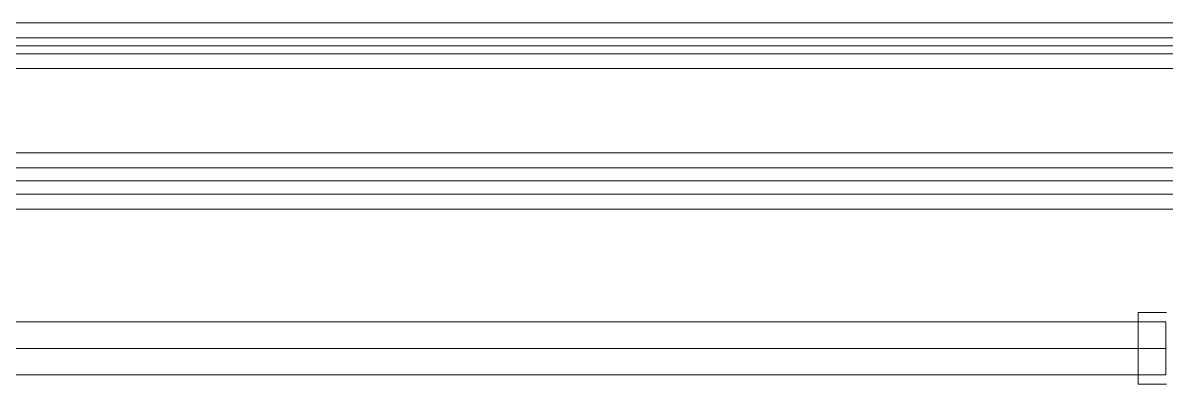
# Model space of a CAD drawing. Header units: millimetres. Extents: x -88595 to 880822, y -1054509 to -148035.
# Drawn here: x 399798 to 400486, y -279802 to -279585 of the extents above; entities that cross this region are included whole.
import ezdxf

# ---------------------------------------------------------------- set-up
doc = ezdxf.new("R2010")
doc.units = ezdxf.units.MM
for name, color, linetype, lineweight in [('Изоляция', 7, 'Continuous', 18), ('Трубопровод', 7, 'Continuous', 18), ('Трубопроводы', 7, 'Continuous', 18)]:
    doc.layers.add(name, color=color, linetype=linetype, lineweight=lineweight)

msp = doc.modelspace()

# ---------------------------------------------------------------- linework, layer by layer
at = {"layer": 'Изоляция', "color": 190, "true_color": 0x8000ff}
for p, q in [((404706.43, -279584.97), (399420.43, -279584.97)), ((399422.6, -279612.49), (404698.25, -279612.49))]:
    msp.add_line(p, q, dxfattribs=at)
at = {"layer": 'Изоляция', "color": 134, "true_color": 0x00a6a6}
for p, q in [((404742.43, -279663.04), (399458.43, -279663.04)), ((399465.78, -279696.92), (404735.08, -279696.92))]:
    msp.add_line(p, q, dxfattribs=at)
at = {"layer": 'Трубопровод', "color": 190, "linetype": 'Continuous', "true_color": 0x8000ff}
for p, q in [((404706.43, -279593.97), (399420.43, -279593.97)), ((399420.43, -279603.49), (404706.43, -279603.49))]:
    msp.add_line(p, q, dxfattribs=at)
at = {"layer": 'Трубопровод', "color": 190, "true_color": 0x8000ff}
msp.add_line((399420.43, -279598.73), (404706.43, -279598.73), dxfattribs=at)
msp.add_line((399420.43, -279598.73), (404706.43, -279598.73), dxfattribs=at)
at = {"layer": 'Трубопровод', "color": 134, "linetype": 'Continuous', "true_color": 0x00a6a6}
for p, q in [((404742.43, -279672.04), (399458.43, -279672.04)), ((399458.43, -279687.92), (404742.43, -279687.92))]:
    msp.add_line(p, q, dxfattribs=at)
at = {"layer": 'Трубопровод', "color": 134, "true_color": 0x00a6a6}
msp.add_line((399458.43, -279679.98), (404742.43, -279679.98), dxfattribs=at)
msp.add_line((399458.43, -279679.98), (404742.43, -279679.98), dxfattribs=at)
at = {"layer": 'Трубопровод', "color": 24, "linetype": 'Continuous', "true_color": 0xa52900}
for p, q in [((400485.68, -279764.7), (399465.76, -279764.7)), ((400485.68, -279796.7), (400485.68, -279764.7)), ((399465.76, -279796.7), (400485.68, -279796.7))]:
    msp.add_line(p, q, dxfattribs=at)
at = {"layer": 'Трубопровод', "color": 24, "true_color": 0xa52900}
msp.add_line((399465.76, -279780.7), (400485.68, -279780.7), dxfattribs=at)
msp.add_line((399465.76, -279780.7), (400485.68, -279780.7), dxfattribs=at)
at = {"layer": 'Трубопроводы', "color": 24, "true_color": 0xa52900}
for p, q in [((400486.18, -279759.2), (400469.18, -279759.2)), ((400469.18, -279759.2), (400469.18, -279802.2)), ((400469.18, -279759.2), (400469.18, -279802.2)), ((400485.68, -279764.7), (400469.18, -279764.7)), ((400469.18, -279796.7), (400469.18, -279764.7)), ((400469.18, -279796.7), (400469.18, -279764.7)), ((400485.68, -279764.7), (400485.68, -279796.7)), ((400485.68, -279764.7), (400485.68, -279796.7)), ((400469.18, -279796.7), (400485.68, -279796.7)), ((400469.18, -279802.2), (400486.18, -279802.2))]:
    msp.add_line(p, q, dxfattribs=at)

doc.saveas('drawing.dxf')
